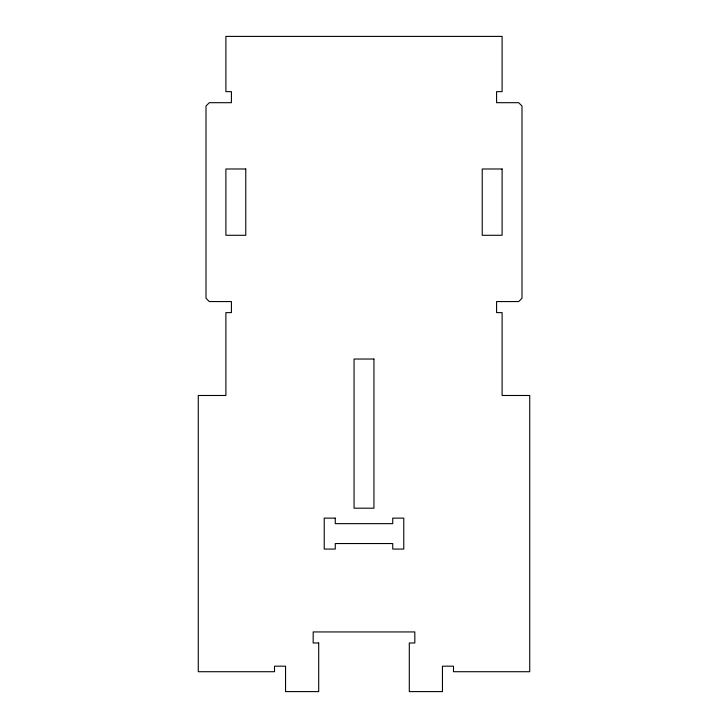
<?xml version="1.0" encoding="UTF-8"?>
<svg xmlns="http://www.w3.org/2000/svg" width="728" height="728" viewBox="0 0 728 728"><rect width="100%" height="100%" fill="white"/><g stroke="black" fill="none" stroke-linecap="round" stroke-linejoin="round"><path stroke-width="1.09" d="M318.7 642.988L318.7 691.6L285.549 691.6L285.549 666.184L274.501 666.184L274.501 671.716L198.271 671.716L198.271 395.486L225.889 395.486L225.889 312.621L231.413 312.621L231.413 301.574L209.318 301.574L205.997 298.262L205.997 106.006L209.318 102.694L231.413 102.694L231.413 91.646L225.889 91.646L225.889 36.4L502.111 36.4L502.111 91.646L496.587 91.646L496.587 102.694L518.682 102.694L522.003 106.006L522.003 298.262L518.682 301.574L496.587 301.574L496.587 312.621L502.111 312.621L502.111 395.486L529.729 395.486L529.729 671.716L453.499 671.716L453.499 666.184L442.451 666.184L442.451 691.6L409.3 691.6L409.3 642.988L414.824 642.988L414.824 631.94L313.176 631.94L313.176 642.988L318.7 642.988M245.773 168.987L225.889 168.987L225.889 235.281L245.773 235.281L245.773 168.987M502.111 168.987L482.227 168.987L482.227 235.281L502.111 235.281L502.111 168.987M373.946 359.031L354.054 359.031L354.054 508.19L373.946 508.19L373.946 359.031M335.271 518.136L324.224 518.136L324.224 549.067L335.271 549.067L335.271 543.543L392.729 543.543L392.729 549.067L403.776 549.067L403.776 518.136L392.729 518.136L392.729 523.66L335.271 523.66L335.271 518.136"/></g></svg>
